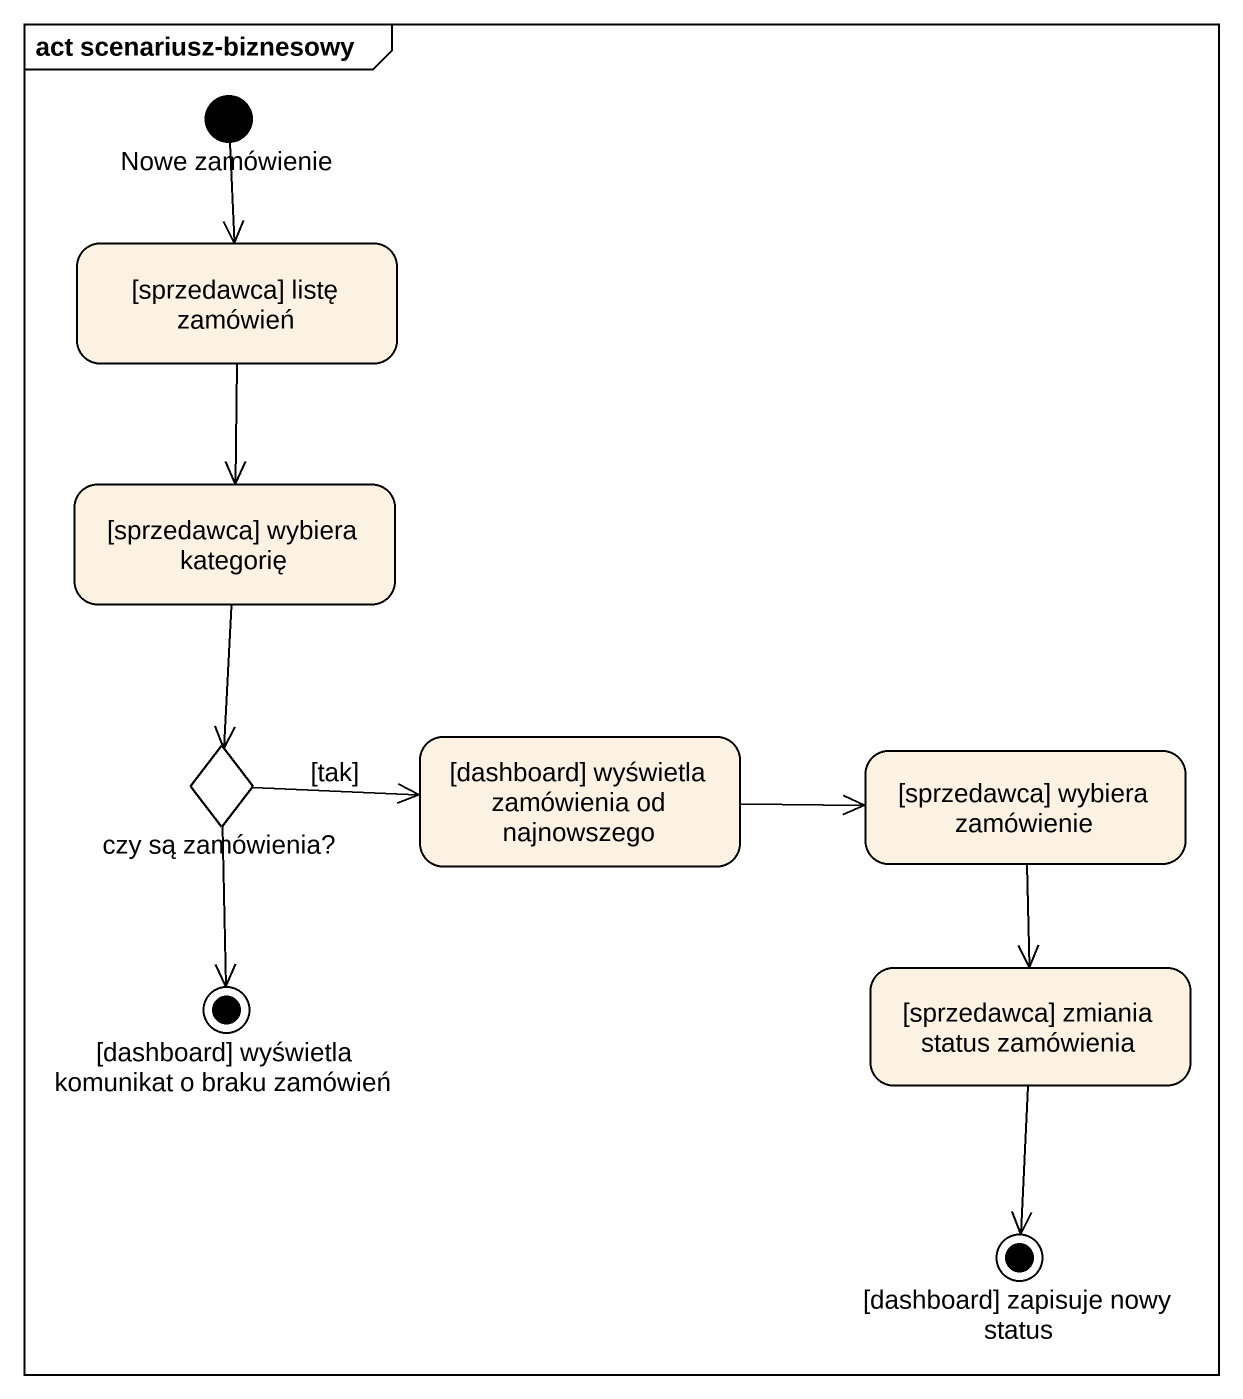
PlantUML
@startuml
mainframe act scenariusz-biznesowy
hide empty description
state "Nowe zamówienie" as Nowe_zamówienie <<start>>
state "[sprzedawca] listę zamówień" as sprzedawca_listę_zamówień
state "[sprzedawca] wybiera kategorię" as sprzedawca_wybiera_kategorię
state "czy są zamówienia?" as czy_są_zamówienia <<choice>>
state "[dashboard] wyświetla zamówienia od najnowszego" as dashboard_wyświetla
state "[sprzedawca] wybiera zamówienie" as sprzedawca_wybiera
state "[sprzedawca] zmiania status zamówienia" as sprzedawca_zmiania_status
state "[dashboard] wyświetla komunikat o braku zamówień" as dashboard_wyświetla_2 <<end>>
state "[dashboard] zapisuje nowy status" as dashboard_zapisuje_nowy <<end>>
Nowe_zamówienie --> sprzedawca_listę_zamówień
sprzedawca_listę_zamówień --> sprzedawca_wybiera_kategorię
sprzedawca_wybiera_kategorię --> czy_są_zamówienia
czy_są_zamówienia -right-> dashboard_wyświetla : [tak]
czy_są_zamówienia --> dashboard_wyświetla_2
dashboard_wyświetla -right-> sprzedawca_wybiera
sprzedawca_wybiera --> sprzedawca_zmiania_status
sprzedawca_zmiania_status --> dashboard_zapisuje_nowy
@enduml
